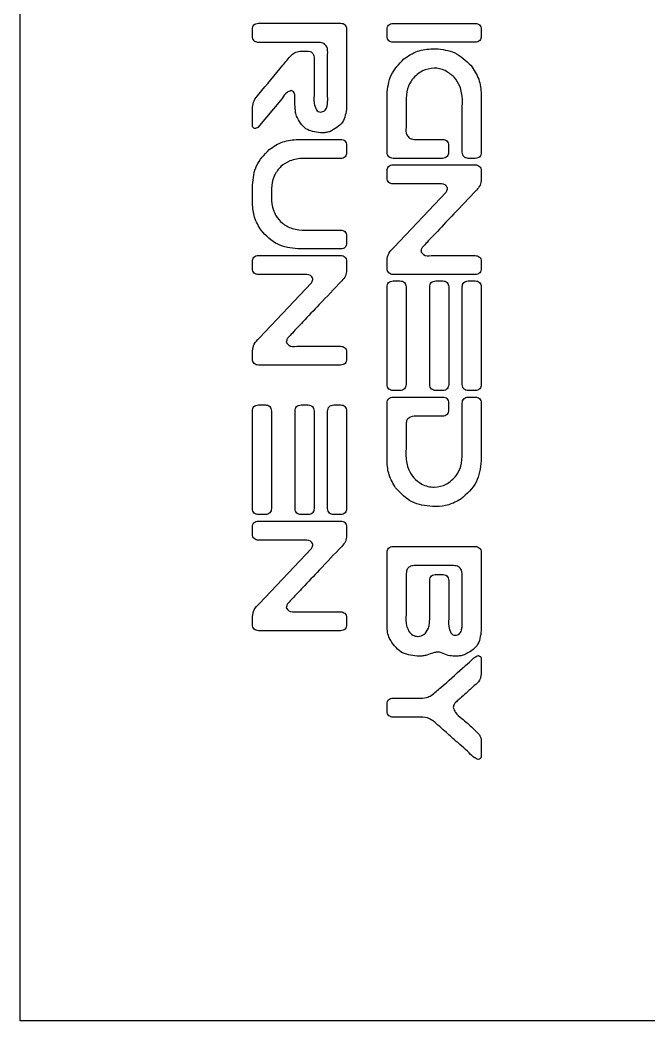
# Model space of a CAD drawing. Header units: millimetres. Extents: x -102 to 10, y -78 to 10.
# Drawn here: x -102.15 to -88.13, y -78.25 to -55.96 of the extents above; entities that cross this region are included whole.
import ezdxf

# ---------------------------------------------------------------- set-up
doc = ezdxf.new("R2010")
doc.units = ezdxf.units.MM
doc.layers.get('0').update_dxf_attribs({"linetype": 'CONTINUOUS'})

msp = doc.modelspace()

# ---------------------------------------------------------------- linework, layer by layer
for p, q in [((-96.97, -56.318), (-96.97, -56.162)), ((-96.835, -56.027), (-95.005, -56.027)), ((-94.87, -56.162), (-94.87, -57.899)), ((-93.97, -56.318), (-93.97, -56.165)), ((-93.835, -56.03), (-92.005, -56.03)), ((-91.87, -56.165), (-91.87, -56.318)), ((-96.328, -56.453), (-96.847, -56.453)), ((-92.005, -56.45), (-93.835, -56.45)), ((-92.95, -56.594), (-92.89, -56.594)), ((-95.878, -56.648), (-95.752, -56.648)), ((-95.596, -56.786), (-95.596, -57.635)), ((-95.293, -57.659), (-95.293, -56.72)), ((-96.31, -57.701), (-96.853, -58.349)), ((-96.103, -57.527), (-96.109, -57.527)), ((-93.97, -58.901), (-93.97, -57.614)), ((-91.87, -57.614), (-91.87, -58.901)), ((-96.97, -58.262), (-96.97, -57.893)), ((-93.547, -57.773), (-93.547, -58.346)), ((-92.293, -58.901), (-92.293, -57.878)), ((-95.95, -58.613), (-95.005, -58.613)), ((-95.434, -58.469), (-95.455, -58.469)), ((-93.28, -58.616), (-92.731, -58.616)), ((-94.87, -58.748), (-94.87, -58.904)), ((-92.599, -58.748), (-92.599, -58.901)), ((-95.005, -59.039), (-95.687, -59.039)), ((-92.731, -59.036), (-93.836, -59.036)), ((-92.005, -59.036), (-92.158, -59.036)), ((-93.835, -59.18), (-92.005, -59.18)), ((-93.97, -59.471), (-93.97, -59.315)), ((-91.87, -59.315), (-91.87, -59.507)), ((-96.97, -60.038), (-96.97, -59.633)), ((-92.851, -59.606), (-93.835, -59.606)), ((-93.817, -61.022), (-92.653, -59.789)), ((-95.63, -60.635), (-95.005, -60.635)), ((-94.87, -60.767), (-94.87, -60.92)), ((-95.005, -61.055), (-95.959, -61.055)), ((-96.835, -61.199), (-95.005, -61.199)), ((-93.97, -61.487), (-93.97, -61.304)), ((-92.983, -61.202), (-92.005, -61.202)), ((-96.97, -61.49), (-96.97, -61.334)), ((-94.87, -61.334), (-94.87, -61.526)), ((-91.87, -61.334), (-91.87, -61.487)), ((-95.851, -61.625), (-96.835, -61.625)), ((-92.005, -61.622), (-93.835, -61.622)), ((-96.817, -63.041), (-95.653, -61.808)), ((-93.97, -64.073), (-93.97, -61.901)), ((-93.836, -61.766), (-93.681, -61.766)), ((-93.547, -61.901), (-93.547, -64.073)), ((-93.019, -64.073), (-93.019, -61.901)), ((-92.884, -61.766), (-92.728, -61.766)), ((-92.596, -61.901), (-92.596, -64.073)), ((-92.293, -64.073), (-92.293, -61.901)), ((-92.158, -61.766), (-92.005, -61.766)), ((-91.87, -61.901), (-91.87, -64.073)), ((-95.983, -63.221), (-95.005, -63.221)), ((-96.97, -63.506), (-96.97, -63.323)), ((-94.87, -63.353), (-94.87, -63.506)), ((-95.005, -63.641), (-96.835, -63.641)), ((-93.681, -64.208), (-93.836, -64.208)), ((-92.728, -64.208), (-92.884, -64.208)), ((-92.005, -64.208), (-92.158, -64.208)), ((-93.836, -64.352), (-92.731, -64.352)), ((-92.158, -64.352), (-92.005, -64.352)), ((-96.836, -64.529), (-96.681, -64.529)), ((-95.884, -64.529), (-95.728, -64.529)), ((-95.158, -64.529), (-95.005, -64.529)), ((-93.97, -65.777), (-93.97, -64.487)), ((-92.599, -64.487), (-92.599, -64.643)), ((-92.293, -65.603), (-92.293, -64.487)), ((-91.87, -64.487), (-91.87, -65.774)), ((-96.97, -66.836), (-96.97, -64.664)), ((-96.547, -64.664), (-96.547, -66.836)), ((-96.019, -66.836), (-96.019, -64.664)), ((-95.596, -64.664), (-95.596, -66.836)), ((-95.293, -66.836), (-95.293, -64.664)), ((-94.87, -64.664), (-94.87, -66.836)), ((-92.731, -64.778), (-93.28, -64.778)), ((-93.547, -65.045), (-93.547, -65.51)), ((-92.881, -66.794), (-92.959, -66.794)), ((-96.681, -66.971), (-96.836, -66.971)), ((-95.728, -66.971), (-95.884, -66.971)), ((-95.005, -66.971), (-95.158, -66.971)), ((-96.97, -67.406), (-96.97, -67.25)), ((-96.835, -67.115), (-95.005, -67.115)), ((-94.87, -67.25), (-94.87, -67.442)), ((-95.851, -67.541), (-96.835, -67.541)), ((-96.817, -68.957), (-95.653, -67.724)), ((-93.835, -67.682), (-92.005, -67.682)), ((-93.97, -69.452), (-93.97, -67.817)), ((-91.87, -67.817), (-91.87, -69.554)), ((-92.485, -68.108), (-93.024, -68.108)), ((-93.547, -68.373), (-93.547, -69.198)), ((-93.019, -69.199), (-93.019, -68.441)), ((-92.863, -68.303), (-92.752, -68.303)), ((-92.596, -68.441), (-92.596, -69.29)), ((-92.293, -69.313), (-92.293, -68.373)), ((-96.97, -69.422), (-96.97, -69.239)), ((-95.983, -69.137), (-95.005, -69.137)), ((-94.87, -69.269), (-94.87, -69.422)), ((-95.005, -69.557), (-96.835, -69.557)), ((-93.262, -70.124), (-93.301, -70.124)), ((-92.434, -70.124), (-92.455, -70.124)), ((-91.87, -70.205), (-91.87, -70.526)), ((-93.835, -71.057), (-93.28, -71.057)), ((-93.97, -71.351), (-93.97, -71.192)), ((-93.274, -71.483), (-93.835, -71.483)), ((-91.87, -72.017), (-91.87, -72.329)), ((-91.936, -72.425), (-91.939, -72.425))]:
    msp.add_line(p, q)
msp.add_lwpolyline([(-102.15, 10), (10, 10), (10, -78.25), (-102.15, -78.25)], close=True)
for points, knots in [([(-96.97, -56.162), (-96.969, -56.143), (-96.967, -56.107), (-96.946, -56.078), (-96.935, -56.065)], [0, 0, 0, 0, 0.00550542, 0.01053462, 0.01053462, 0.01053462, 0.01053462]), ([(-96.935, -56.065), (-96.922, -56.054), (-96.893, -56.03), (-96.855, -56.028), (-96.835, -56.027)], [0, 0, 0, 0, 0.00508592, 0.01097354, 0.01097354, 0.01097354, 0.01097354]), ([(-95.005, -56.027), (-94.986, -56.028), (-94.95, -56.03), (-94.921, -56.051), (-94.907, -56.061)], [0, 0, 0, 0, 0.00550549, 0.01053468, 0.01053468, 0.01053468, 0.01053468]), ([(-94.907, -56.061), (-94.897, -56.075), (-94.873, -56.104), (-94.871, -56.142), (-94.87, -56.162)], [0, 0, 0, 0, 0.00508594, 0.01097353, 0.01097353, 0.01097353, 0.01097353]), ([(-93.97, -56.165), (-93.969, -56.146), (-93.967, -56.11), (-93.946, -56.081), (-93.936, -56.068)], [0, 0, 0, 0, 0.00550548, 0.01053463, 0.01053463, 0.01053463, 0.01053463]), ([(-93.936, -56.068), (-93.922, -56.057), (-93.893, -56.033), (-93.855, -56.031), (-93.835, -56.03)], [0, 0, 0, 0, 0.00508592, 0.01097354, 0.01097354, 0.01097354, 0.01097354]), ([(-92.005, -56.03), (-91.986, -56.031), (-91.95, -56.033), (-91.921, -56.054), (-91.908, -56.065)], [0, 0, 0, 0, 0.00550549, 0.01053466, 0.01053466, 0.01053466, 0.01053466]), ([(-91.908, -56.065), (-91.897, -56.078), (-91.873, -56.107), (-91.871, -56.145), (-91.87, -56.165)], [0, 0, 0, 0, 0.00508589, 0.01097354, 0.01097354, 0.01097354, 0.01097354]), ([(-96.932, -56.417), (-96.943, -56.403), (-96.967, -56.375), (-96.969, -56.338), (-96.97, -56.318)], [0, 0, 0, 0, 0.00511718, 0.01081978, 0.01081978, 0.01081978, 0.01081978]), ([(-93.931, -56.417), (-93.942, -56.404), (-93.967, -56.376), (-93.969, -56.338), (-93.97, -56.318)], [0, 0, 0, 0, 0.0050568, 0.0109135, 0.0109135, 0.0109135, 0.0109135]), ([(-91.87, -56.318), (-91.871, -56.336), (-91.874, -56.371), (-91.894, -56.399), (-91.905, -56.413)], [0, 0, 0, 0, 0.00528336, 0.01024842, 0.01024842, 0.01024842, 0.01024842]), ([(-96.847, -56.453), (-96.863, -56.451), (-96.895, -56.448), (-96.92, -56.427), (-96.932, -56.417)], [0, 0, 0, 0, 0.004625897, 0.009462248, 0.009462248, 0.009462248, 0.009462248]), ([(-95.476, -56.456), (-95.632, -56.455), (-95.916, -56.454), (-96.2, -56.453), (-96.328, -56.453)], [0, 0, 0, 0, 0.04695054, 0.08520061, 0.08520061, 0.08520061, 0.08520061]), ([(-95.374, -56.48), (-95.391, -56.473), (-95.423, -56.459), (-95.459, -56.457), (-95.476, -56.456)], [0, 0, 0, 0, 0.0054083, 0.01054348, 0.01054348, 0.01054348, 0.01054348]), ([(-95.293, -56.72), (-95.291, -56.661), (-95.287, -56.567), (-95.351, -56.503), (-95.374, -56.48)], [0, 0, 0, 0, 0.01677271, 0.02630831, 0.02630831, 0.02630831, 0.02630831]), ([(-93.835, -56.45), (-93.853, -56.449), (-93.888, -56.446), (-93.917, -56.427), (-93.931, -56.417)], [0, 0, 0, 0, 0.00531442, 0.01031924, 0.01031924, 0.01031924, 0.01031924]), ([(-93.595, -56.822), (-93.497, -56.756), (-93.302, -56.623), (-93.067, -56.604), (-92.95, -56.594)], [0, 0, 0, 0, 0.0348576, 0.06945537, 0.06945537, 0.06945537, 0.06945537]), ([(-92.89, -56.594), (-92.739, -56.611), (-92.432, -56.644), (-92.211, -56.86), (-92.098, -56.969)], [0, 0, 0, 0, 0.04420555, 0.08988944, 0.08988944, 0.08988944, 0.08988944]), ([(-91.905, -56.413), (-91.918, -56.423), (-91.947, -56.447), (-91.985, -56.449), (-92.005, -56.45)], [0, 0, 0, 0, 0.00508589, 0.01097352, 0.01097352, 0.01097352, 0.01097352]), ([(-96.829, -57.608), (-96.652, -57.393), (-96.411, -57.1), (-96.165, -56.811), (-96.1, -56.735)], [0, 0, 0, 0, 0.0837267, 0.1137366, 0.1137366, 0.1137366, 0.1137366]), ([(-96.1, -56.735), (-96.07, -56.71), (-96.006, -56.656), (-95.922, -56.651), (-95.878, -56.648)], [0, 0, 0, 0, 0.01148383, 0.02441801, 0.02441801, 0.02441801, 0.02441801]), ([(-95.752, -56.648), (-95.707, -56.653), (-95.62, -56.661), (-95.604, -56.746), (-95.596, -56.786)], [0, 0, 0, 0, 0.01219806, 0.02325845, 0.02325845, 0.02325845, 0.02325845]), ([(-93.97, -57.614), (-93.953, -57.463), (-93.92, -57.156), (-93.704, -56.935), (-93.595, -56.822)], [0, 0, 0, 0, 0.04420556, 0.08988939, 0.08988939, 0.08988939, 0.08988939]), ([(-92.922, -57.026), (-93.011, -57.039), (-93.201, -57.067), (-93.337, -57.205), (-93.409, -57.278)], [0, 0, 0, 0, 0.026327, 0.05621627, 0.05621627, 0.05621627, 0.05621627]), ([(-92.675, -57.083), (-92.716, -57.066), (-92.795, -57.034), (-92.88, -57.029), (-92.922, -57.026)], [0, 0, 0, 0, 0.01319346, 0.02545583, 0.02545583, 0.02545583, 0.02545583]), ([(-92.098, -56.969), (-92.032, -57.067), (-91.899, -57.262), (-91.88, -57.497), (-91.87, -57.614)], [0, 0, 0, 0, 0.03485758, 0.06945532, 0.06945532, 0.06945532, 0.06945532]), ([(-93.409, -57.278), (-93.449, -57.345), (-93.54, -57.497), (-93.544, -57.674), (-93.547, -57.773)], [0, 0, 0, 0, 0.02308729, 0.05216863, 0.05216863, 0.05216863, 0.05216863]), ([(-92.347, -57.428), (-92.385, -57.357), (-92.462, -57.212), (-92.603, -57.127), (-92.675, -57.083)], [0, 0, 0, 0, 0.02367025, 0.04838213, 0.04838213, 0.04838213, 0.04838213]), ([(-92.293, -57.878), (-92.29, -57.777), (-92.286, -57.623), (-92.332, -57.478), (-92.347, -57.428)], [0, 0, 0, 0, 0.03003055, 0.04557042, 0.04557042, 0.04557042, 0.04557042]), ([(-96.97, -57.893), (-96.962, -57.845), (-96.943, -57.737), (-96.87, -57.654), (-96.829, -57.608)], [0, 0, 0, 0, 0.01431583, 0.03236355, 0.03236355, 0.03236355, 0.03236355]), ([(-96.109, -57.527), (-96.14, -57.54), (-96.226, -57.574), (-96.277, -57.652), (-96.31, -57.701)], [0, 0, 0, 0, 0.00992863, 0.02710959, 0.02710959, 0.02710959, 0.02710959]), ([(-96.025, -57.65), (-96.029, -57.615), (-96.035, -57.559), (-96.084, -57.536), (-96.103, -57.527)], [0, 0, 0, 0, 0.00965522, 0.01548259, 0.01548259, 0.01548259, 0.01548259]), ([(-96.014, -57.943), (-96.018, -57.9), (-96.025, -57.803), (-96.025, -57.705), (-96.025, -57.65)], [0, 0, 0, 0, 0.01281169, 0.02927634, 0.02927634, 0.02927634, 0.02927634]), ([(-95.596, -57.635), (-95.599, -57.71), (-95.604, -57.821), (-95.559, -57.921), (-95.545, -57.953)], [0, 0, 0, 0, 0.02208685, 0.03256031, 0.03256031, 0.03256031, 0.03256031]), ([(-95.311, -57.893), (-95.306, -57.868), (-95.29, -57.791), (-95.292, -57.712), (-95.293, -57.659)], [0, 0, 0, 0, 0.00776816, 0.02352464, 0.02352464, 0.02352464, 0.02352464]), ([(-95.989, -58.094), (-95.994, -58.074), (-96.007, -58.025), (-96.012, -57.974), (-96.014, -57.943)], [0, 0, 0, 0, 0.0060488, 0.01538396, 0.01538396, 0.01538396, 0.01538396]), ([(-95.545, -57.953), (-95.532, -57.968), (-95.504, -57.998), (-95.464, -58.002), (-95.443, -58.004)], [0, 0, 0, 0, 0.00579251, 0.01177984, 0.01177984, 0.01177984, 0.01177984]), ([(-95.443, -58.004), (-95.413, -57.998), (-95.349, -57.986), (-95.324, -57.925), (-95.311, -57.893)], [0, 0, 0, 0, 0.00856217, 0.01832512, 0.01832512, 0.01832512, 0.01832512]), ([(-94.87, -57.899), (-94.886, -58.02), (-94.92, -58.265), (-95.138, -58.383), (-95.248, -58.442)], [0, 0, 0, 0, 0.03454277, 0.0698681, 0.0698681, 0.0698681, 0.0698681]), ([(-95.455, -58.469), (-95.573, -58.452), (-95.814, -58.418), (-95.93, -58.203), (-95.989, -58.094)], [0, 0, 0, 0, 0.03372907, 0.06882914, 0.06882914, 0.06882914, 0.06882914]), ([(-96.919, -58.373), (-96.934, -58.365), (-96.974, -58.342), (-96.972, -58.293), (-96.97, -58.262)], [0, 0, 0, 0, 0.00472556, 0.01314773, 0.01314773, 0.01314773, 0.01314773]), ([(-96.853, -58.349), (-96.863, -58.356), (-96.882, -58.37), (-96.907, -58.372), (-96.919, -58.373)], [0, 0, 0, 0, 0.003498607, 0.007148263, 0.007148263, 0.007148263, 0.007148263]), ([(-93.547, -58.346), (-93.55, -58.405), (-93.554, -58.498), (-93.491, -58.563), (-93.469, -58.586)], [0, 0, 0, 0, 0.01676388, 0.02615774, 0.02615774, 0.02615774, 0.02615774]), ([(-96.595, -58.841), (-96.497, -58.775), (-96.302, -58.642), (-96.067, -58.623), (-95.95, -58.613)], [0, 0, 0, 0, 0.03485757, 0.06945534, 0.06945534, 0.06945534, 0.06945534]), ([(-95.248, -58.442), (-95.278, -58.45), (-95.339, -58.466), (-95.402, -58.468), (-95.434, -58.469)], [0, 0, 0, 0, 0.0093714, 0.01884548, 0.01884548, 0.01884548, 0.01884548]), ([(-95.005, -58.613), (-94.986, -58.614), (-94.95, -58.616), (-94.921, -58.637), (-94.907, -58.648)], [0, 0, 0, 0, 0.00550549, 0.01053471, 0.01053471, 0.01053471, 0.01053471]), ([(-93.469, -58.586), (-93.445, -58.595), (-93.385, -58.617), (-93.32, -58.616), (-93.28, -58.616)], [0, 0, 0, 0, 0.00747186, 0.01927071, 0.01927071, 0.01927071, 0.01927071]), ([(-92.731, -58.616), (-92.713, -58.617), (-92.678, -58.619), (-92.65, -58.639), (-92.637, -58.649)], [0, 0, 0, 0, 0.00527737, 0.01018473, 0.01018473, 0.01018473, 0.01018473]), ([(-96.97, -59.633), (-96.953, -59.482), (-96.92, -59.175), (-96.704, -58.954), (-96.595, -58.841)], [0, 0, 0, 0, 0.04420556, 0.08988944, 0.08988944, 0.08988944, 0.08988944]), ([(-94.907, -58.648), (-94.897, -58.661), (-94.873, -58.69), (-94.871, -58.728), (-94.87, -58.748)], [0, 0, 0, 0, 0.00508584, 0.01097349, 0.01097349, 0.01097349, 0.01097349]), ([(-92.637, -58.649), (-92.626, -58.662), (-92.602, -58.691), (-92.6, -58.728), (-92.599, -58.748)], [0, 0, 0, 0, 0.00499257, 0.01084315, 0.01084315, 0.01084315, 0.01084315]), ([(-95.687, -59.039), (-95.789, -59.036), (-95.942, -59.032), (-96.088, -59.078), (-96.138, -59.093)], [0, 0, 0, 0, 0.0300854, 0.04564626, 0.04564626, 0.04564626, 0.04564626]), ([(-94.905, -59.002), (-94.918, -59.012), (-94.947, -59.036), (-94.985, -59.038), (-95.005, -59.039)], [0, 0, 0, 0, 0.00509227, 0.01098858, 0.01098858, 0.01098858, 0.01098858]), ([(-94.87, -58.904), (-94.871, -58.923), (-94.873, -58.959), (-94.894, -58.988), (-94.905, -59.002)], [0, 0, 0, 0, 0.00550575, 0.01053767, 0.01053767, 0.01053767, 0.01053767]), ([(-93.931, -59.002), (-93.943, -58.988), (-93.967, -58.959), (-93.969, -58.921), (-93.97, -58.901)], [0, 0, 0, 0, 0.00513705, 0.01102962, 0.01102962, 0.01102962, 0.01102962]), ([(-93.836, -59.036), (-93.854, -59.035), (-93.889, -59.032), (-93.917, -59.012), (-93.931, -59.002)], [0, 0, 0, 0, 0.00528567, 0.01032088, 0.01032088, 0.01032088, 0.01032088]), ([(-92.632, -58.997), (-92.645, -59.008), (-92.673, -59.033), (-92.711, -59.035), (-92.731, -59.036)], [0, 0, 0, 0, 0.00505675, 0.01091349, 0.01091349, 0.01091349, 0.01091349]), ([(-92.599, -58.901), (-92.6, -58.919), (-92.603, -58.954), (-92.622, -58.983), (-92.632, -58.997)], [0, 0, 0, 0, 0.0053144, 0.01031928, 0.01031928, 0.01031928, 0.01031928]), ([(-92.254, -59.002), (-92.265, -58.988), (-92.29, -58.959), (-92.292, -58.921), (-92.293, -58.901)], [0, 0, 0, 0, 0.00514902, 0.01104275, 0.01104275, 0.01104275, 0.01104275]), ([(-92.158, -59.036), (-92.176, -59.035), (-92.211, -59.032), (-92.24, -59.012), (-92.254, -59.002)], [0, 0, 0, 0, 0.00532038, 0.01038173, 0.01038173, 0.01038173, 0.01038173]), ([(-91.905, -58.999), (-91.918, -59.009), (-91.947, -59.033), (-91.985, -59.035), (-92.005, -59.036)], [0, 0, 0, 0, 0.00508593, 0.01097355, 0.01097355, 0.01097355, 0.01097355]), ([(-91.87, -58.901), (-91.871, -58.92), (-91.873, -58.956), (-91.894, -58.985), (-91.905, -58.999)], [0, 0, 0, 0, 0.00550547, 0.01053468, 0.01053468, 0.01053468, 0.01053468]), ([(-96.138, -59.093), (-96.208, -59.13), (-96.35, -59.204), (-96.435, -59.341), (-96.478, -59.411)], [0, 0, 0, 0, 0.02310293, 0.04728274, 0.04728274, 0.04728274, 0.04728274]), ([(-93.97, -59.315), (-93.969, -59.296), (-93.967, -59.26), (-93.946, -59.231), (-93.936, -59.217)], [0, 0, 0, 0, 0.00550548, 0.01053468, 0.01053468, 0.01053468, 0.01053468]), ([(-93.936, -59.217), (-93.922, -59.207), (-93.893, -59.183), (-93.855, -59.181), (-93.835, -59.18)], [0, 0, 0, 0, 0.00508592, 0.01097353, 0.01097353, 0.01097353, 0.01097353]), ([(-92.005, -59.18), (-91.986, -59.181), (-91.95, -59.183), (-91.921, -59.204), (-91.908, -59.215)], [0, 0, 0, 0, 0.00550549, 0.01053471, 0.01053471, 0.01053471, 0.01053471]), ([(-91.908, -59.215), (-91.897, -59.228), (-91.873, -59.257), (-91.871, -59.295), (-91.87, -59.315)], [0, 0, 0, 0, 0.00508594, 0.01097347, 0.01097347, 0.01097347, 0.01097347]), ([(-96.478, -59.411), (-96.498, -59.466), (-96.548, -59.603), (-96.547, -59.749), (-96.547, -59.837)], [0, 0, 0, 0, 0.01743878, 0.04344636, 0.04344636, 0.04344636, 0.04344636]), ([(-93.931, -59.572), (-93.942, -59.558), (-93.967, -59.529), (-93.969, -59.491), (-93.97, -59.471)], [0, 0, 0, 0, 0.00514901, 0.01104274, 0.01104274, 0.01104274, 0.01104274]), ([(-91.87, -59.507), (-91.875, -59.55), (-91.886, -59.641), (-91.947, -59.709), (-91.978, -59.744)], [0, 0, 0, 0, 0.01281268, 0.02661454, 0.02661454, 0.02661454, 0.02661454]), ([(-93.835, -59.606), (-93.853, -59.605), (-93.888, -59.602), (-93.917, -59.582), (-93.931, -59.572)], [0, 0, 0, 0, 0.00532037, 0.01038179, 0.01038179, 0.01038179, 0.01038179]), ([(-92.62, -59.696), (-92.638, -59.67), (-92.69, -59.594), (-92.787, -59.601), (-92.851, -59.606)], [0, 0, 0, 0, 0.0088833, 0.02635379, 0.02635379, 0.02635379, 0.02635379]), ([(-91.978, -59.744), (-92.146, -59.921), (-92.436, -60.227), (-92.726, -60.533), (-92.848, -60.662)], [0, 0, 0, 0, 0.0732104, 0.1264763, 0.1264763, 0.1264763, 0.1264763]), ([(-92.653, -59.789), (-92.643, -59.772), (-92.627, -59.742), (-92.622, -59.709), (-92.62, -59.696)], [0, 0, 0, 0, 0.005872034, 0.009931779, 0.009931779, 0.009931779, 0.009931779]), ([(-96.547, -59.837), (-96.547, -59.934), (-96.547, -60.096), (-96.481, -60.243), (-96.454, -60.302)], [0, 0, 0, 0, 0.02852029, 0.04789946, 0.04789946, 0.04789946, 0.04789946]), ([(-96.778, -60.638), (-96.834, -60.545), (-96.945, -60.359), (-96.962, -60.144), (-96.97, -60.038)], [0, 0, 0, 0, 0.03219928, 0.06376641, 0.06376641, 0.06376641, 0.06376641]), ([(-96.454, -60.302), (-96.408, -60.367), (-96.313, -60.5), (-96.162, -60.565), (-96.084, -60.599)], [0, 0, 0, 0, 0.02332352, 0.04822886, 0.04822886, 0.04822886, 0.04822886]), ([(-95.959, -61.055), (-96.116, -61.036), (-96.439, -60.996), (-96.663, -60.76), (-96.778, -60.638)], [0, 0, 0, 0, 0.0459726, 0.0945153, 0.0945153, 0.0945153, 0.0945153]), ([(-96.084, -60.599), (-96.034, -60.609), (-95.885, -60.64), (-95.732, -60.637), (-95.63, -60.635)], [0, 0, 0, 0, 0.01519146, 0.04563485, 0.04563485, 0.04563485, 0.04563485]), ([(-95.005, -60.635), (-94.987, -60.636), (-94.952, -60.639), (-94.923, -60.658), (-94.909, -60.668)], [0, 0, 0, 0, 0.00532309, 0.01033454, 0.01033454, 0.01033454, 0.01033454]), ([(-94.909, -60.668), (-94.898, -60.681), (-94.873, -60.709), (-94.871, -60.747), (-94.87, -60.767)], [0, 0, 0, 0, 0.00505985, 0.01091685, 0.01091685, 0.01091685, 0.01091685]), ([(-92.848, -60.662), (-92.925, -60.744), (-93.035, -60.86), (-93.145, -60.978), (-93.178, -61.013)], [0, 0, 0, 0, 0.03369098, 0.0481769, 0.0481769, 0.0481769, 0.0481769]), ([(-94.904, -61.018), (-94.918, -61.028), (-94.947, -61.052), (-94.985, -61.054), (-95.005, -61.055)], [0, 0, 0, 0, 0.00508593, 0.01097355, 0.01097355, 0.01097355, 0.01097355]), ([(-94.87, -60.92), (-94.871, -60.939), (-94.873, -60.975), (-94.894, -61.004), (-94.904, -61.018)], [0, 0, 0, 0, 0.00550547, 0.01053468, 0.01053468, 0.01053468, 0.01053468]), ([(-93.97, -61.304), (-93.962, -61.253), (-93.944, -61.141), (-93.862, -61.064), (-93.817, -61.022)], [0, 0, 0, 0, 0.01518943, 0.03290736, 0.03290736, 0.03290736, 0.03290736]), ([(-93.178, -61.013), (-93.188, -61.031), (-93.207, -61.062), (-93.214, -61.097), (-93.217, -61.112)], [0, 0, 0, 0, 0.00613814, 0.01070384, 0.01070384, 0.01070384, 0.01070384]), ([(-96.97, -61.334), (-96.969, -61.315), (-96.967, -61.279), (-96.946, -61.25), (-96.935, -61.236)], [0, 0, 0, 0, 0.00550548, 0.01053468, 0.01053468, 0.01053468, 0.01053468]), ([(-96.935, -61.236), (-96.922, -61.226), (-96.893, -61.202), (-96.855, -61.2), (-96.835, -61.199)], [0, 0, 0, 0, 0.00508592, 0.01097353, 0.01097353, 0.01097353, 0.01097353]), ([(-95.005, -61.199), (-94.986, -61.2), (-94.95, -61.202), (-94.921, -61.223), (-94.907, -61.234)], [0, 0, 0, 0, 0.00550549, 0.01053471, 0.01053471, 0.01053471, 0.01053471]), ([(-94.907, -61.234), (-94.897, -61.247), (-94.873, -61.276), (-94.871, -61.314), (-94.87, -61.334)], [0, 0, 0, 0, 0.00508594, 0.01097347, 0.01097347, 0.01097347, 0.01097347]), ([(-93.217, -61.112), (-93.199, -61.138), (-93.146, -61.214), (-93.048, -61.207), (-92.983, -61.202)], [0, 0, 0, 0, 0.00893224, 0.02662588, 0.02662588, 0.02662588, 0.02662588]), ([(-92.005, -61.202), (-91.987, -61.203), (-91.952, -61.206), (-91.923, -61.225), (-91.909, -61.235)], [0, 0, 0, 0, 0.00531444, 0.01031921, 0.01031921, 0.01031921, 0.01031921]), ([(-91.909, -61.235), (-91.898, -61.248), (-91.873, -61.276), (-91.871, -61.314), (-91.87, -61.334)], [0, 0, 0, 0, 0.0050568, 0.0109135, 0.0109135, 0.0109135, 0.0109135]), ([(-96.931, -61.591), (-96.942, -61.577), (-96.967, -61.548), (-96.969, -61.51), (-96.97, -61.49)], [0, 0, 0, 0, 0.00514901, 0.01104274, 0.01104274, 0.01104274, 0.01104274]), ([(-94.87, -61.526), (-94.875, -61.569), (-94.886, -61.66), (-94.947, -61.728), (-94.978, -61.763)], [0, 0, 0, 0, 0.01281256, 0.02661452, 0.02661452, 0.02661452, 0.02661452]), ([(-93.931, -61.588), (-93.942, -61.574), (-93.967, -61.545), (-93.969, -61.507), (-93.97, -61.487)], [0, 0, 0, 0, 0.00514901, 0.01104274, 0.01104274, 0.01104274, 0.01104274]), ([(-91.87, -61.487), (-91.871, -61.506), (-91.873, -61.542), (-91.894, -61.571), (-91.905, -61.585)], [0, 0, 0, 0, 0.00550547, 0.01053468, 0.01053468, 0.01053468, 0.01053468]), ([(-96.835, -61.625), (-96.853, -61.624), (-96.888, -61.621), (-96.917, -61.601), (-96.931, -61.591)], [0, 0, 0, 0, 0.00532037, 0.01038179, 0.01038179, 0.01038179, 0.01038179]), ([(-95.62, -61.715), (-95.638, -61.689), (-95.69, -61.613), (-95.787, -61.62), (-95.851, -61.625)], [0, 0, 0, 0, 0.00888321, 0.02635371, 0.02635371, 0.02635371, 0.02635371]), ([(-95.653, -61.808), (-95.643, -61.791), (-95.627, -61.761), (-95.622, -61.728), (-95.62, -61.715)], [0, 0, 0, 0, 0.005872034, 0.009931779, 0.009931779, 0.009931779, 0.009931779]), ([(-93.835, -61.622), (-93.853, -61.621), (-93.888, -61.618), (-93.917, -61.598), (-93.931, -61.588)], [0, 0, 0, 0, 0.00532035, 0.01038177, 0.01038177, 0.01038177, 0.01038177]), ([(-91.905, -61.585), (-91.918, -61.595), (-91.947, -61.619), (-91.985, -61.621), (-92.005, -61.622)], [0, 0, 0, 0, 0.00508593, 0.01097355, 0.01097355, 0.01097355, 0.01097355]), ([(-94.978, -61.763), (-95.146, -61.94), (-95.436, -62.246), (-95.726, -62.552), (-95.848, -62.681)], [0, 0, 0, 0, 0.0732104, 0.1264763, 0.1264763, 0.1264763, 0.1264763]), ([(-93.97, -61.901), (-93.969, -61.882), (-93.967, -61.846), (-93.946, -61.817), (-93.936, -61.804)], [0, 0, 0, 0, 0.00550456, 0.01052475, 0.01052475, 0.01052475, 0.01052475]), ([(-93.936, -61.804), (-93.922, -61.793), (-93.893, -61.769), (-93.856, -61.767), (-93.836, -61.766)], [0, 0, 0, 0, 0.00506147, 0.01090861, 0.01090861, 0.01090861, 0.01090861]), ([(-93.681, -61.766), (-93.662, -61.767), (-93.627, -61.769), (-93.598, -61.79), (-93.584, -61.801)], [0, 0, 0, 0, 0.00546787, 0.01047149, 0.01047149, 0.01047149, 0.01047149]), ([(-93.584, -61.801), (-93.573, -61.814), (-93.55, -61.843), (-93.548, -61.881), (-93.547, -61.901)], [0, 0, 0, 0, 0.00507518, 0.0109618, 0.0109618, 0.0109618, 0.0109618]), ([(-93.019, -61.901), (-93.018, -61.882), (-93.016, -61.846), (-92.995, -61.817), (-92.985, -61.804)], [0, 0, 0, 0, 0.00550547, 0.01053468, 0.01053468, 0.01053468, 0.01053468]), ([(-92.985, -61.804), (-92.971, -61.793), (-92.942, -61.769), (-92.904, -61.767), (-92.884, -61.766)], [0, 0, 0, 0, 0.00508584, 0.01097349, 0.01097349, 0.01097349, 0.01097349]), ([(-92.728, -61.766), (-92.709, -61.767), (-92.674, -61.769), (-92.645, -61.79), (-92.632, -61.801)], [0, 0, 0, 0, 0.00546844, 0.01040153, 0.01040153, 0.01040153, 0.01040153]), ([(-92.632, -61.801), (-92.622, -61.814), (-92.599, -61.844), (-92.597, -61.881), (-92.596, -61.901)], [0, 0, 0, 0, 0.00502451, 0.0109063, 0.0109063, 0.0109063, 0.0109063]), ([(-92.293, -61.901), (-92.292, -61.883), (-92.289, -61.848), (-92.269, -61.819), (-92.259, -61.805)], [0, 0, 0, 0, 0.00532035, 0.0103817, 0.0103817, 0.0103817, 0.0103817]), ([(-92.259, -61.805), (-92.245, -61.794), (-92.216, -61.769), (-92.178, -61.767), (-92.158, -61.766)], [0, 0, 0, 0, 0.005149, 0.01104271, 0.01104271, 0.01104271, 0.01104271]), ([(-92.005, -61.766), (-91.986, -61.767), (-91.95, -61.769), (-91.921, -61.79), (-91.908, -61.801)], [0, 0, 0, 0, 0.00550549, 0.01053471, 0.01053471, 0.01053471, 0.01053471]), ([(-91.908, -61.801), (-91.897, -61.814), (-91.873, -61.843), (-91.871, -61.881), (-91.87, -61.901)], [0, 0, 0, 0, 0.00508584, 0.01097349, 0.01097349, 0.01097349, 0.01097349]), ([(-95.848, -62.681), (-95.925, -62.763), (-96.035, -62.879), (-96.145, -62.997), (-96.178, -63.032)], [0, 0, 0, 0, 0.03369107, 0.0481769, 0.0481769, 0.0481769, 0.0481769]), ([(-96.97, -63.323), (-96.962, -63.272), (-96.944, -63.16), (-96.862, -63.083), (-96.817, -63.041)], [0, 0, 0, 0, 0.01518943, 0.03290736, 0.03290736, 0.03290736, 0.03290736]), ([(-96.178, -63.032), (-96.188, -63.05), (-96.207, -63.081), (-96.214, -63.116), (-96.217, -63.131)], [0, 0, 0, 0, 0.00613814, 0.01070384, 0.01070384, 0.01070384, 0.01070384]), ([(-96.217, -63.131), (-96.199, -63.157), (-96.146, -63.233), (-96.048, -63.226), (-95.983, -63.221)], [0, 0, 0, 0, 0.00893224, 0.02662588, 0.02662588, 0.02662588, 0.02662588]), ([(-95.005, -63.221), (-94.987, -63.222), (-94.952, -63.225), (-94.923, -63.244), (-94.909, -63.254)], [0, 0, 0, 0, 0.00531444, 0.01031921, 0.01031921, 0.01031921, 0.01031921]), ([(-94.909, -63.254), (-94.898, -63.267), (-94.873, -63.295), (-94.871, -63.333), (-94.87, -63.353)], [0, 0, 0, 0, 0.0050568, 0.0109135, 0.0109135, 0.0109135, 0.0109135]), ([(-96.931, -63.607), (-96.942, -63.593), (-96.967, -63.564), (-96.969, -63.526), (-96.97, -63.506)], [0, 0, 0, 0, 0.00514901, 0.01104274, 0.01104274, 0.01104274, 0.01104274]), ([(-94.87, -63.506), (-94.871, -63.525), (-94.873, -63.561), (-94.894, -63.59), (-94.904, -63.604)], [0, 0, 0, 0, 0.00550547, 0.01053468, 0.01053468, 0.01053468, 0.01053468]), ([(-96.835, -63.641), (-96.853, -63.64), (-96.888, -63.637), (-96.917, -63.617), (-96.931, -63.607)], [0, 0, 0, 0, 0.00532038, 0.01038169, 0.01038169, 0.01038169, 0.01038169]), ([(-94.904, -63.604), (-94.918, -63.614), (-94.947, -63.638), (-94.985, -63.64), (-95.005, -63.641)], [0, 0, 0, 0, 0.00508593, 0.01097355, 0.01097355, 0.01097355, 0.01097355]), ([(-93.931, -64.174), (-93.943, -64.16), (-93.967, -64.131), (-93.969, -64.093), (-93.97, -64.073)], [0, 0, 0, 0, 0.00513695, 0.01102953, 0.01102953, 0.01102953, 0.01102953]), ([(-93.836, -64.208), (-93.854, -64.207), (-93.889, -64.204), (-93.917, -64.184), (-93.931, -64.174)], [0, 0, 0, 0, 0.00528567, 0.01032094, 0.01032094, 0.01032094, 0.01032094]), ([(-93.581, -64.169), (-93.595, -64.18), (-93.623, -64.205), (-93.661, -64.207), (-93.681, -64.208)], [0, 0, 0, 0, 0.00512486, 0.01097811, 0.01097811, 0.01097811, 0.01097811]), ([(-93.547, -64.073), (-93.548, -64.091), (-93.551, -64.126), (-93.571, -64.155), (-93.581, -64.169)], [0, 0, 0, 0, 0.00531953, 0.0103719, 0.0103719, 0.0103719, 0.0103719]), ([(-92.98, -64.174), (-92.991, -64.16), (-93.016, -64.131), (-93.018, -64.093), (-93.019, -64.073)], [0, 0, 0, 0, 0.00514891, 0.01104264, 0.01104264, 0.01104264, 0.01104264]), ([(-92.884, -64.208), (-92.902, -64.207), (-92.937, -64.204), (-92.966, -64.184), (-92.98, -64.174)], [0, 0, 0, 0, 0.00532038, 0.01038179, 0.01038179, 0.01038179, 0.01038179]), ([(-92.629, -64.169), (-92.642, -64.18), (-92.67, -64.205), (-92.708, -64.207), (-92.728, -64.208)], [0, 0, 0, 0, 0.00505675, 0.01091347, 0.01091347, 0.01091347, 0.01091347]), ([(-92.596, -64.073), (-92.597, -64.091), (-92.6, -64.126), (-92.619, -64.155), (-92.629, -64.169)], [0, 0, 0, 0, 0.00531452, 0.01031928, 0.01031928, 0.01031928, 0.01031928]), ([(-92.254, -64.174), (-92.265, -64.16), (-92.29, -64.131), (-92.292, -64.093), (-92.293, -64.073)], [0, 0, 0, 0, 0.00514892, 0.01104265, 0.01104265, 0.01104265, 0.01104265]), ([(-92.158, -64.208), (-92.176, -64.207), (-92.211, -64.204), (-92.24, -64.184), (-92.254, -64.174)], [0, 0, 0, 0, 0.00532038, 0.01038179, 0.01038179, 0.01038179, 0.01038179]), ([(-91.905, -64.171), (-91.918, -64.181), (-91.947, -64.205), (-91.985, -64.207), (-92.005, -64.208)], [0, 0, 0, 0, 0.00508586, 0.0109735, 0.0109735, 0.0109735, 0.0109735]), ([(-91.87, -64.073), (-91.871, -64.092), (-91.873, -64.128), (-91.894, -64.157), (-91.905, -64.171)], [0, 0, 0, 0, 0.00550547, 0.01053468, 0.01053468, 0.01053468, 0.01053468]), ([(-93.97, -64.487), (-93.969, -64.468), (-93.967, -64.432), (-93.946, -64.403), (-93.936, -64.39)], [0, 0, 0, 0, 0.00550456, 0.01052475, 0.01052475, 0.01052475, 0.01052475]), ([(-93.936, -64.39), (-93.922, -64.379), (-93.893, -64.355), (-93.856, -64.353), (-93.836, -64.352)], [0, 0, 0, 0, 0.00506154, 0.01090865, 0.01090865, 0.01090865, 0.01090865]), ([(-92.731, -64.352), (-92.712, -64.353), (-92.677, -64.355), (-92.648, -64.376), (-92.635, -64.387)], [0, 0, 0, 0, 0.00546845, 0.01040155, 0.01040155, 0.01040155, 0.01040155]), ([(-92.635, -64.387), (-92.625, -64.4), (-92.602, -64.43), (-92.6, -64.467), (-92.599, -64.487)], [0, 0, 0, 0, 0.00502461, 0.01090628, 0.01090628, 0.01090628, 0.01090628]), ([(-92.293, -64.487), (-92.292, -64.469), (-92.289, -64.434), (-92.269, -64.405), (-92.259, -64.391)], [0, 0, 0, 0, 0.00532035, 0.0103817, 0.0103817, 0.0103817, 0.0103817]), ([(-92.259, -64.391), (-92.245, -64.38), (-92.216, -64.355), (-92.178, -64.353), (-92.158, -64.352)], [0, 0, 0, 0, 0.005149, 0.01104271, 0.01104271, 0.01104271, 0.01104271]), ([(-92.005, -64.352), (-91.986, -64.353), (-91.95, -64.355), (-91.921, -64.376), (-91.908, -64.387)], [0, 0, 0, 0, 0.00550549, 0.01053471, 0.01053471, 0.01053471, 0.01053471]), ([(-91.908, -64.387), (-91.897, -64.4), (-91.873, -64.429), (-91.871, -64.467), (-91.87, -64.487)], [0, 0, 0, 0, 0.00508594, 0.01097347, 0.01097347, 0.01097347, 0.01097347]), ([(-96.97, -64.664), (-96.969, -64.645), (-96.967, -64.609), (-96.946, -64.58), (-96.936, -64.567)], [0, 0, 0, 0, 0.00550456, 0.01052475, 0.01052475, 0.01052475, 0.01052475]), ([(-96.936, -64.567), (-96.922, -64.556), (-96.893, -64.532), (-96.856, -64.53), (-96.836, -64.529)], [0, 0, 0, 0, 0.00506154, 0.01090865, 0.01090865, 0.01090865, 0.01090865]), ([(-96.681, -64.529), (-96.662, -64.53), (-96.627, -64.532), (-96.598, -64.553), (-96.584, -64.564)], [0, 0, 0, 0, 0.00546787, 0.01047149, 0.01047149, 0.01047149, 0.01047149]), ([(-96.584, -64.564), (-96.573, -64.577), (-96.55, -64.606), (-96.548, -64.644), (-96.547, -64.664)], [0, 0, 0, 0, 0.00507518, 0.0109618, 0.0109618, 0.0109618, 0.0109618]), ([(-96.019, -64.664), (-96.018, -64.645), (-96.016, -64.609), (-95.995, -64.58), (-95.984, -64.567)], [0, 0, 0, 0, 0.00550547, 0.01053468, 0.01053468, 0.01053468, 0.01053468]), ([(-95.984, -64.567), (-95.971, -64.556), (-95.942, -64.532), (-95.904, -64.53), (-95.884, -64.529)], [0, 0, 0, 0, 0.00508591, 0.01097353, 0.01097353, 0.01097353, 0.01097353]), ([(-95.728, -64.529), (-95.709, -64.53), (-95.674, -64.532), (-95.645, -64.553), (-95.632, -64.564)], [0, 0, 0, 0, 0.00546844, 0.01040153, 0.01040153, 0.01040153, 0.01040153]), ([(-95.632, -64.564), (-95.622, -64.577), (-95.599, -64.607), (-95.597, -64.644), (-95.596, -64.664)], [0, 0, 0, 0, 0.00502451, 0.0109063, 0.0109063, 0.0109063, 0.0109063]), ([(-95.293, -64.664), (-95.292, -64.646), (-95.289, -64.611), (-95.269, -64.582), (-95.258, -64.568)], [0, 0, 0, 0, 0.00532035, 0.0103817, 0.0103817, 0.0103817, 0.0103817]), ([(-95.258, -64.568), (-95.245, -64.557), (-95.216, -64.532), (-95.178, -64.53), (-95.158, -64.529)], [0, 0, 0, 0, 0.005149, 0.01104271, 0.01104271, 0.01104271, 0.01104271]), ([(-95.005, -64.529), (-94.986, -64.53), (-94.95, -64.532), (-94.921, -64.553), (-94.907, -64.564)], [0, 0, 0, 0, 0.00550549, 0.01053471, 0.01053471, 0.01053471, 0.01053471]), ([(-94.907, -64.564), (-94.897, -64.577), (-94.873, -64.606), (-94.871, -64.644), (-94.87, -64.664)], [0, 0, 0, 0, 0.00508584, 0.01097349, 0.01097349, 0.01097349, 0.01097349]), ([(-92.599, -64.643), (-92.6, -64.661), (-92.603, -64.696), (-92.622, -64.725), (-92.632, -64.739)], [0, 0, 0, 0, 0.0053144, 0.01031917, 0.01031917, 0.01031917, 0.01031917]), ([(-93.52, -64.856), (-93.525, -64.866), (-93.536, -64.889), (-93.539, -64.914), (-93.541, -64.928)], [0, 0, 0, 0, 0.003259718, 0.00753996, 0.00753996, 0.00753996, 0.00753996]), ([(-93.28, -64.778), (-93.339, -64.775), (-93.432, -64.771), (-93.497, -64.834), (-93.52, -64.856)], [0, 0, 0, 0, 0.01676381, 0.02615766, 0.02615766, 0.02615766, 0.02615766]), ([(-92.632, -64.739), (-92.645, -64.75), (-92.673, -64.775), (-92.711, -64.777), (-92.731, -64.778)], [0, 0, 0, 0, 0.00505682, 0.01091356, 0.01091356, 0.01091356, 0.01091356]), ([(-93.541, -64.928), (-93.543, -64.946), (-93.547, -64.985), (-93.547, -65.024), (-93.547, -65.045)], [0, 0, 0, 0, 0.00534394, 0.01172078, 0.01172078, 0.01172078, 0.01172078]), ([(-93.547, -65.51), (-93.55, -65.616), (-93.555, -65.775), (-93.504, -65.925), (-93.487, -65.975)], [0, 0, 0, 0, 0.03131103, 0.04719018, 0.04719018, 0.04719018, 0.04719018]), ([(-92.419, -66.095), (-92.383, -66.029), (-92.298, -65.877), (-92.295, -65.702), (-92.293, -65.603)], [0, 0, 0, 0, 0.02235537, 0.05147709, 0.05147709, 0.05147709, 0.05147709]), ([(-93.778, -66.377), (-93.834, -66.284), (-93.945, -66.098), (-93.962, -65.883), (-93.97, -65.777)], [0, 0, 0, 0, 0.03219939, 0.06376639, 0.06376639, 0.06376639, 0.06376639]), ([(-93.487, -65.975), (-93.453, -66.038), (-93.383, -66.168), (-93.259, -66.248), (-93.195, -66.29)], [0, 0, 0, 0, 0.02096441, 0.0435478, 0.0435478, 0.0435478, 0.0435478]), ([(-91.87, -65.774), (-91.891, -65.94), (-91.933, -66.282), (-92.191, -66.509), (-92.323, -66.626)], [0, 0, 0, 0, 0.04858817, 0.09952446, 0.09952446, 0.09952446, 0.09952446]), ([(-92.916, -66.362), (-92.824, -66.348), (-92.627, -66.319), (-92.492, -66.173), (-92.419, -66.095)], [0, 0, 0, 0, 0.02707403, 0.05786021, 0.05786021, 0.05786021, 0.05786021]), ([(-92.959, -66.794), (-93.116, -66.775), (-93.439, -66.735), (-93.663, -66.499), (-93.778, -66.377)], [0, 0, 0, 0, 0.0459726, 0.0945153, 0.0945153, 0.0945153, 0.0945153]), ([(-93.195, -66.29), (-93.15, -66.311), (-93.061, -66.352), (-92.964, -66.359), (-92.916, -66.362)], [0, 0, 0, 0, 0.01477966, 0.02910103, 0.02910103, 0.02910103, 0.02910103]), ([(-92.323, -66.626), (-92.412, -66.675), (-92.586, -66.771), (-92.784, -66.786), (-92.881, -66.794)], [0, 0, 0, 0, 0.03006744, 0.05887525, 0.05887525, 0.05887525, 0.05887525]), ([(-96.931, -66.937), (-96.943, -66.923), (-96.967, -66.894), (-96.969, -66.856), (-96.97, -66.836)], [0, 0, 0, 0, 0.00513695, 0.01102953, 0.01102953, 0.01102953, 0.01102953]), ([(-96.547, -66.836), (-96.548, -66.854), (-96.551, -66.889), (-96.571, -66.918), (-96.581, -66.932)], [0, 0, 0, 0, 0.00531953, 0.0103719, 0.0103719, 0.0103719, 0.0103719]), ([(-95.98, -66.937), (-95.991, -66.923), (-96.016, -66.894), (-96.018, -66.856), (-96.019, -66.836)], [0, 0, 0, 0, 0.00514891, 0.01104264, 0.01104264, 0.01104264, 0.01104264]), ([(-95.596, -66.836), (-95.597, -66.854), (-95.6, -66.889), (-95.619, -66.918), (-95.629, -66.932)], [0, 0, 0, 0, 0.00531452, 0.01031928, 0.01031928, 0.01031928, 0.01031928]), ([(-95.254, -66.937), (-95.265, -66.923), (-95.29, -66.894), (-95.292, -66.856), (-95.293, -66.836)], [0, 0, 0, 0, 0.00514892, 0.01104265, 0.01104265, 0.01104265, 0.01104265]), ([(-94.87, -66.836), (-94.871, -66.855), (-94.873, -66.891), (-94.894, -66.92), (-94.904, -66.934)], [0, 0, 0, 0, 0.00550547, 0.01053468, 0.01053468, 0.01053468, 0.01053468]), ([(-96.836, -66.971), (-96.854, -66.97), (-96.889, -66.967), (-96.917, -66.947), (-96.931, -66.937)], [0, 0, 0, 0, 0.00528567, 0.01032094, 0.01032094, 0.01032094, 0.01032094]), ([(-96.581, -66.932), (-96.595, -66.943), (-96.623, -66.968), (-96.661, -66.97), (-96.681, -66.971)], [0, 0, 0, 0, 0.00512486, 0.01097811, 0.01097811, 0.01097811, 0.01097811]), ([(-95.884, -66.971), (-95.902, -66.97), (-95.937, -66.967), (-95.966, -66.947), (-95.98, -66.937)], [0, 0, 0, 0, 0.00532038, 0.01038179, 0.01038179, 0.01038179, 0.01038179]), ([(-95.629, -66.932), (-95.642, -66.943), (-95.67, -66.968), (-95.708, -66.97), (-95.728, -66.971)], [0, 0, 0, 0, 0.00505675, 0.01091347, 0.01091347, 0.01091347, 0.01091347]), ([(-95.158, -66.971), (-95.176, -66.97), (-95.211, -66.967), (-95.24, -66.947), (-95.254, -66.937)], [0, 0, 0, 0, 0.00532038, 0.01038179, 0.01038179, 0.01038179, 0.01038179]), ([(-94.904, -66.934), (-94.918, -66.944), (-94.947, -66.968), (-94.985, -66.97), (-95.005, -66.971)], [0, 0, 0, 0, 0.00508593, 0.01097355, 0.01097355, 0.01097355, 0.01097355]), ([(-96.97, -67.25), (-96.969, -67.231), (-96.967, -67.195), (-96.946, -67.166), (-96.935, -67.153)], [0, 0, 0, 0, 0.00550548, 0.01053468, 0.01053468, 0.01053468, 0.01053468]), ([(-96.935, -67.153), (-96.922, -67.142), (-96.893, -67.118), (-96.855, -67.116), (-96.835, -67.115)], [0, 0, 0, 0, 0.00508592, 0.01097353, 0.01097353, 0.01097353, 0.01097353]), ([(-95.005, -67.115), (-94.986, -67.116), (-94.95, -67.118), (-94.921, -67.139), (-94.907, -67.15)], [0, 0, 0, 0, 0.00550549, 0.01053471, 0.01053471, 0.01053471, 0.01053471]), ([(-94.907, -67.15), (-94.897, -67.163), (-94.873, -67.192), (-94.871, -67.23), (-94.87, -67.25)], [0, 0, 0, 0, 0.00508584, 0.01097349, 0.01097349, 0.01097349, 0.01097349]), ([(-96.931, -67.507), (-96.942, -67.493), (-96.967, -67.464), (-96.969, -67.426), (-96.97, -67.406)], [0, 0, 0, 0, 0.00514901, 0.01104262, 0.01104262, 0.01104262, 0.01104262]), ([(-96.835, -67.541), (-96.853, -67.54), (-96.888, -67.537), (-96.917, -67.517), (-96.931, -67.507)], [0, 0, 0, 0, 0.00532037, 0.01038179, 0.01038179, 0.01038179, 0.01038179]), ([(-95.62, -67.631), (-95.638, -67.605), (-95.69, -67.529), (-95.787, -67.536), (-95.851, -67.541)], [0, 0, 0, 0, 0.0088833, 0.02635379, 0.02635379, 0.02635379, 0.02635379]), ([(-94.87, -67.442), (-94.875, -67.485), (-94.886, -67.576), (-94.947, -67.644), (-94.978, -67.679)], [0, 0, 0, 0, 0.01281279, 0.02661456, 0.02661456, 0.02661456, 0.02661456]), ([(-94.978, -67.679), (-95.146, -67.856), (-95.436, -68.162), (-95.726, -68.468), (-95.848, -68.597)], [0, 0, 0, 0, 0.0732105, 0.1264763, 0.1264763, 0.1264763, 0.1264763]), ([(-95.653, -67.724), (-95.643, -67.707), (-95.627, -67.677), (-95.622, -67.644), (-95.62, -67.631)], [0, 0, 0, 0, 0.005872034, 0.009931779, 0.009931779, 0.009931779, 0.009931779]), ([(-93.97, -67.817), (-93.969, -67.798), (-93.967, -67.762), (-93.946, -67.733), (-93.936, -67.72)], [0, 0, 0, 0, 0.00550548, 0.01053468, 0.01053468, 0.01053468, 0.01053468]), ([(-93.936, -67.72), (-93.922, -67.709), (-93.893, -67.685), (-93.855, -67.683), (-93.835, -67.682)], [0, 0, 0, 0, 0.00508592, 0.01097353, 0.01097353, 0.01097353, 0.01097353]), ([(-92.005, -67.682), (-91.986, -67.683), (-91.95, -67.685), (-91.921, -67.706), (-91.908, -67.717)], [0, 0, 0, 0, 0.00550549, 0.01053471, 0.01053471, 0.01053471, 0.01053471]), ([(-91.908, -67.717), (-91.897, -67.73), (-91.873, -67.759), (-91.871, -67.797), (-91.87, -67.817)], [0, 0, 0, 0, 0.00508584, 0.01097349, 0.01097349, 0.01097349, 0.01097349]), ([(-93.509, -68.171), (-93.516, -68.183), (-93.531, -68.209), (-93.537, -68.239), (-93.539, -68.254)], [0, 0, 0, 0, 0.004173023, 0.008865121, 0.008865121, 0.008865121, 0.008865121]), ([(-93.445, -68.122), (-93.458, -68.128), (-93.483, -68.139), (-93.501, -68.161), (-93.509, -68.171)], [0, 0, 0, 0, 0.004258141, 0.008248669, 0.008248669, 0.008248669, 0.008248669]), ([(-93.33, -68.105), (-93.352, -68.105), (-93.391, -68.106), (-93.428, -68.117), (-93.445, -68.122)], [0, 0, 0, 0, 0.00647966, 0.01159466, 0.01159466, 0.01159466, 0.01159466]), ([(-93.024, -68.108), (-93.072, -68.108), (-93.174, -68.108), (-93.276, -68.106), (-93.33, -68.105)], [0, 0, 0, 0, 0.01443535, 0.03067676, 0.03067676, 0.03067676, 0.03067676]), ([(-92.374, -68.132), (-92.391, -68.125), (-92.427, -68.11), (-92.465, -68.109), (-92.485, -68.108)], [0, 0, 0, 0, 0.00549351, 0.01146293, 0.01146293, 0.01146293, 0.01146293]), ([(-92.293, -68.373), (-92.291, -68.313), (-92.287, -68.219), (-92.351, -68.155), (-92.374, -68.132)], [0, 0, 0, 0, 0.01680588, 0.02636128, 0.02636128, 0.02636128, 0.02636128]), ([(-93.539, -68.254), (-93.542, -68.272), (-93.546, -68.312), (-93.547, -68.352), (-93.547, -68.373)], [0, 0, 0, 0, 0.00548768, 0.01192868, 0.01192868, 0.01192868, 0.01192868]), ([(-93.019, -68.441), (-93.011, -68.401), (-92.995, -68.316), (-92.908, -68.308), (-92.863, -68.303)], [0, 0, 0, 0, 0.01108002, 0.02328008, 0.02328008, 0.02328008, 0.02328008]), ([(-92.752, -68.303), (-92.707, -68.308), (-92.62, -68.316), (-92.604, -68.401), (-92.596, -68.441)], [0, 0, 0, 0, 0.01219803, 0.02325842, 0.02325842, 0.02325842, 0.02325842]), ([(-95.848, -68.597), (-95.925, -68.679), (-96.035, -68.795), (-96.145, -68.913), (-96.178, -68.948)], [0, 0, 0, 0, 0.03369115, 0.0481769, 0.0481769, 0.0481769, 0.0481769]), ([(-96.97, -69.239), (-96.962, -69.188), (-96.944, -69.076), (-96.862, -68.999), (-96.817, -68.957)], [0, 0, 0, 0, 0.01518943, 0.03290754, 0.03290754, 0.03290754, 0.03290754]), ([(-96.178, -68.948), (-96.188, -68.966), (-96.207, -68.997), (-96.214, -69.032), (-96.217, -69.047)], [0, 0, 0, 0, 0.00613814, 0.01070395, 0.01070395, 0.01070395, 0.01070395]), ([(-96.217, -69.047), (-96.199, -69.073), (-96.146, -69.149), (-96.048, -69.142), (-95.983, -69.137)], [0, 0, 0, 0, 0.00893233, 0.02662596, 0.02662596, 0.02662596, 0.02662596]), ([(-95.005, -69.137), (-94.987, -69.138), (-94.952, -69.141), (-94.923, -69.16), (-94.909, -69.17)], [0, 0, 0, 0, 0.00531446, 0.01031917, 0.01031917, 0.01031917, 0.01031917]), ([(-94.909, -69.17), (-94.898, -69.183), (-94.873, -69.211), (-94.871, -69.249), (-94.87, -69.269)], [0, 0, 0, 0, 0.0050569, 0.0109136, 0.0109136, 0.0109136, 0.0109136]), ([(-93.547, -69.198), (-93.551, -69.283), (-93.556, -69.408), (-93.506, -69.522), (-93.49, -69.56)], [0, 0, 0, 0, 0.02488381, 0.036968, 0.036968, 0.036968, 0.036968]), ([(-93.043, -69.497), (-93.036, -69.464), (-93.016, -69.366), (-93.018, -69.266), (-93.019, -69.199)], [0, 0, 0, 0, 0.01001129, 0.02993983, 0.02993983, 0.02993983, 0.02993983]), ([(-92.596, -69.29), (-92.599, -69.365), (-92.604, -69.476), (-92.559, -69.576), (-92.545, -69.608)], [0, 0, 0, 0, 0.02208674, 0.03256008, 0.03256008, 0.03256008, 0.03256008]), ([(-92.311, -69.548), (-92.306, -69.522), (-92.29, -69.445), (-92.292, -69.366), (-92.293, -69.313)], [0, 0, 0, 0, 0.00778078, 0.02356646, 0.02356646, 0.02356646, 0.02356646]), ([(-96.931, -69.523), (-96.942, -69.509), (-96.967, -69.48), (-96.969, -69.442), (-96.97, -69.422)], [0, 0, 0, 0, 0.00514891, 0.01104276, 0.01104276, 0.01104276, 0.01104276]), ([(-96.835, -69.557), (-96.853, -69.556), (-96.888, -69.553), (-96.917, -69.533), (-96.931, -69.523)], [0, 0, 0, 0, 0.00532038, 0.01038181, 0.01038181, 0.01038181, 0.01038181]), ([(-94.904, -69.52), (-94.918, -69.53), (-94.947, -69.554), (-94.985, -69.556), (-95.005, -69.557)], [0, 0, 0, 0, 0.00508599, 0.01097361, 0.01097361, 0.01097361, 0.01097361]), ([(-94.87, -69.422), (-94.871, -69.441), (-94.873, -69.477), (-94.894, -69.506), (-94.904, -69.52)], [0, 0, 0, 0, 0.00550559, 0.0105348, 0.0105348, 0.0105348, 0.0105348]), ([(-93.916, -69.731), (-93.932, -69.686), (-93.963, -69.595), (-93.968, -69.5), (-93.97, -69.452)], [0, 0, 0, 0, 0.01431011, 0.02854919, 0.02854919, 0.02854919, 0.02854919]), ([(-93.49, -69.56), (-93.461, -69.596), (-93.408, -69.666), (-93.322, -69.68), (-93.282, -69.686)], [0, 0, 0, 0, 0.01337356, 0.0251937, 0.0251937, 0.0251937, 0.0251937]), ([(-93.282, -69.686), (-93.233, -69.675), (-93.124, -69.652), (-93.072, -69.552), (-93.043, -69.497)], [0, 0, 0, 0, 0.01430756, 0.0318756, 0.0318756, 0.0318756, 0.0318756]), ([(-92.443, -69.659), (-92.413, -69.653), (-92.349, -69.641), (-92.324, -69.58), (-92.311, -69.548)], [0, 0, 0, 0, 0.00856408, 0.01834199, 0.01834199, 0.01834199, 0.01834199]), ([(-91.87, -69.554), (-91.886, -69.675), (-91.92, -69.92), (-92.138, -70.038), (-92.248, -70.097)], [0, 0, 0, 0, 0.0345426, 0.06986807, 0.06986807, 0.06986807, 0.06986807]), ([(-93.301, -70.124), (-93.431, -70.107), (-93.697, -70.071), (-93.842, -69.846), (-93.916, -69.731)], [0, 0, 0, 0, 0.03753374, 0.07636174, 0.07636174, 0.07636174, 0.07636174]), ([(-92.545, -69.608), (-92.532, -69.623), (-92.504, -69.653), (-92.464, -69.657), (-92.443, -69.659)], [0, 0, 0, 0, 0.00579247, 0.01177981, 0.01177981, 0.01177981, 0.01177981]), ([(-93.082, -70.103), (-93.111, -70.109), (-93.171, -70.121), (-93.231, -70.123), (-93.262, -70.124)], [0, 0, 0, 0, 0.00898906, 0.01815411, 0.01815411, 0.01815411, 0.01815411]), ([(-92.851, -70.034), (-92.878, -70.039), (-92.958, -70.054), (-93.033, -70.084), (-93.082, -70.103)], [0, 0, 0, 0, 0.00835499, 0.02415175, 0.02415175, 0.02415175, 0.02415175]), ([(-92.758, -70.052), (-92.773, -70.047), (-92.803, -70.036), (-92.835, -70.035), (-92.851, -70.034)], [0, 0, 0, 0, 0.004769988, 0.00951639, 0.00951639, 0.00951639, 0.00951639]), ([(-92.455, -70.124), (-92.506, -70.121), (-92.611, -70.114), (-92.708, -70.073), (-92.758, -70.052)], [0, 0, 0, 0, 0.01518209, 0.03133635, 0.03133635, 0.03133635, 0.03133635]), ([(-92.248, -70.097), (-92.278, -70.105), (-92.339, -70.121), (-92.402, -70.123), (-92.434, -70.124)], [0, 0, 0, 0, 0.00937143, 0.0188455, 0.0188455, 0.0188455, 0.0188455]), ([(-92.287, -70.388), (-92.264, -70.369), (-92.183, -70.301), (-92.104, -70.23), (-92.047, -70.178)], [0, 0, 0, 0, 0.00883481, 0.03189242, 0.03189242, 0.03189242, 0.03189242]), ([(-92.047, -70.178), (-92.028, -70.159), (-91.994, -70.126), (-91.949, -70.116), (-91.93, -70.112)], [0, 0, 0, 0, 0.00795322, 0.0136714, 0.0136714, 0.0136714, 0.0136714]), ([(-91.93, -70.112), (-91.915, -70.118), (-91.876, -70.134), (-91.872, -70.178), (-91.87, -70.205)], [0, 0, 0, 0, 0.00466994, 0.01191233, 0.01191233, 0.01191233, 0.01191233]), ([(-92.983, -71.003), (-92.912, -70.944), (-92.674, -70.745), (-92.446, -70.535), (-92.287, -70.388)], [0, 0, 0, 0, 0.02783861, 0.09288993, 0.09288993, 0.09288993, 0.09288993]), ([(-91.87, -70.526), (-91.878, -70.574), (-91.897, -70.679), (-91.981, -70.745), (-92.026, -70.781)], [0, 0, 0, 0, 0.01412419, 0.03083033, 0.03083033, 0.03083033, 0.03083033]), ([(-92.026, -70.781), (-92.087, -70.836), (-92.191, -70.932), (-92.297, -71.026), (-92.341, -71.066)], [0, 0, 0, 0, 0.02463503, 0.04247966, 0.04247966, 0.04247966, 0.04247966]), ([(-93.97, -71.192), (-93.969, -71.173), (-93.967, -71.137), (-93.946, -71.108), (-93.936, -71.095)], [0, 0, 0, 0, 0.00550559, 0.0105348, 0.0105348, 0.0105348, 0.0105348]), ([(-93.936, -71.095), (-93.922, -71.084), (-93.893, -71.06), (-93.855, -71.058), (-93.835, -71.057)], [0, 0, 0, 0, 0.00508586, 0.01097347, 0.01097347, 0.01097347, 0.01097347]), ([(-93.28, -71.057), (-93.214, -71.058), (-93.111, -71.061), (-93.017, -71.018), (-92.983, -71.003)], [0, 0, 0, 0, 0.01932221, 0.03050636, 0.03050636, 0.03050636, 0.03050636]), ([(-92.341, -71.066), (-92.369, -71.091), (-92.409, -71.126), (-92.447, -71.163), (-92.458, -71.174)], [0, 0, 0, 0, 0.01120511, 0.01592531, 0.01592531, 0.01592531, 0.01592531]), ([(-92.458, -71.174), (-92.468, -71.19), (-92.487, -71.22), (-92.492, -71.255), (-92.494, -71.27)], [0, 0, 0, 0, 0.00577063, 0.01035966, 0.01035966, 0.01035966, 0.01035966]), ([(-92.494, -71.27), (-92.48, -71.307), (-92.444, -71.407), (-92.357, -71.47), (-92.302, -71.51)], [0, 0, 0, 0, 0.01168186, 0.03131812, 0.03131812, 0.03131812, 0.03131812]), ([(-93.931, -71.45), (-93.942, -71.437), (-93.967, -71.409), (-93.969, -71.371), (-93.97, -71.351)], [0, 0, 0, 0, 0.0050569, 0.0109136, 0.0109136, 0.0109136, 0.0109136]), ([(-93.835, -71.483), (-93.853, -71.482), (-93.888, -71.479), (-93.917, -71.46), (-93.931, -71.45)], [0, 0, 0, 0, 0.00531441, 0.01031923, 0.01031923, 0.01031923, 0.01031923]), ([(-92.956, -71.555), (-92.992, -71.534), (-93.09, -71.479), (-93.203, -71.481), (-93.274, -71.483)], [0, 0, 0, 0, 0.01234379, 0.03312192, 0.03312192, 0.03312192, 0.03312192]), ([(-92.715, -71.765), (-92.768, -71.717), (-92.848, -71.646), (-92.929, -71.577), (-92.956, -71.555)], [0, 0, 0, 0, 0.02154723, 0.03200496, 0.03200496, 0.03200496, 0.03200496]), ([(-92.302, -71.51), (-92.219, -71.582), (-92.084, -71.701), (-91.956, -71.829), (-91.906, -71.879)], [0, 0, 0, 0, 0.03287408, 0.05414091, 0.05414091, 0.05414091, 0.05414091]), ([(-92.137, -72.281), (-92.248, -72.182), (-92.44, -72.01), (-92.633, -71.838), (-92.715, -71.765)], [0, 0, 0, 0, 0.04453653, 0.0774445, 0.0774445, 0.0774445, 0.0774445]), ([(-91.906, -71.879), (-91.896, -71.901), (-91.875, -71.945), (-91.872, -71.993), (-91.87, -72.017)], [0, 0, 0, 0, 0.00726985, 0.0143771, 0.0143771, 0.0143771, 0.0143771]), ([(-91.939, -72.425), (-91.965, -72.414), (-92.041, -72.382), (-92.099, -72.321), (-92.137, -72.281)], [0, 0, 0, 0, 0.0083192, 0.02468786, 0.02468786, 0.02468786, 0.02468786]), ([(-91.87, -72.329), (-91.871, -72.357), (-91.872, -72.405), (-91.917, -72.419), (-91.936, -72.425)], [0, 0, 0, 0, 0.00738665, 0.01288785, 0.01288785, 0.01288785, 0.01288785])]:
    msp.add_open_spline(points, degree=3, knots=knots)

doc.saveas('drawing.dxf')
